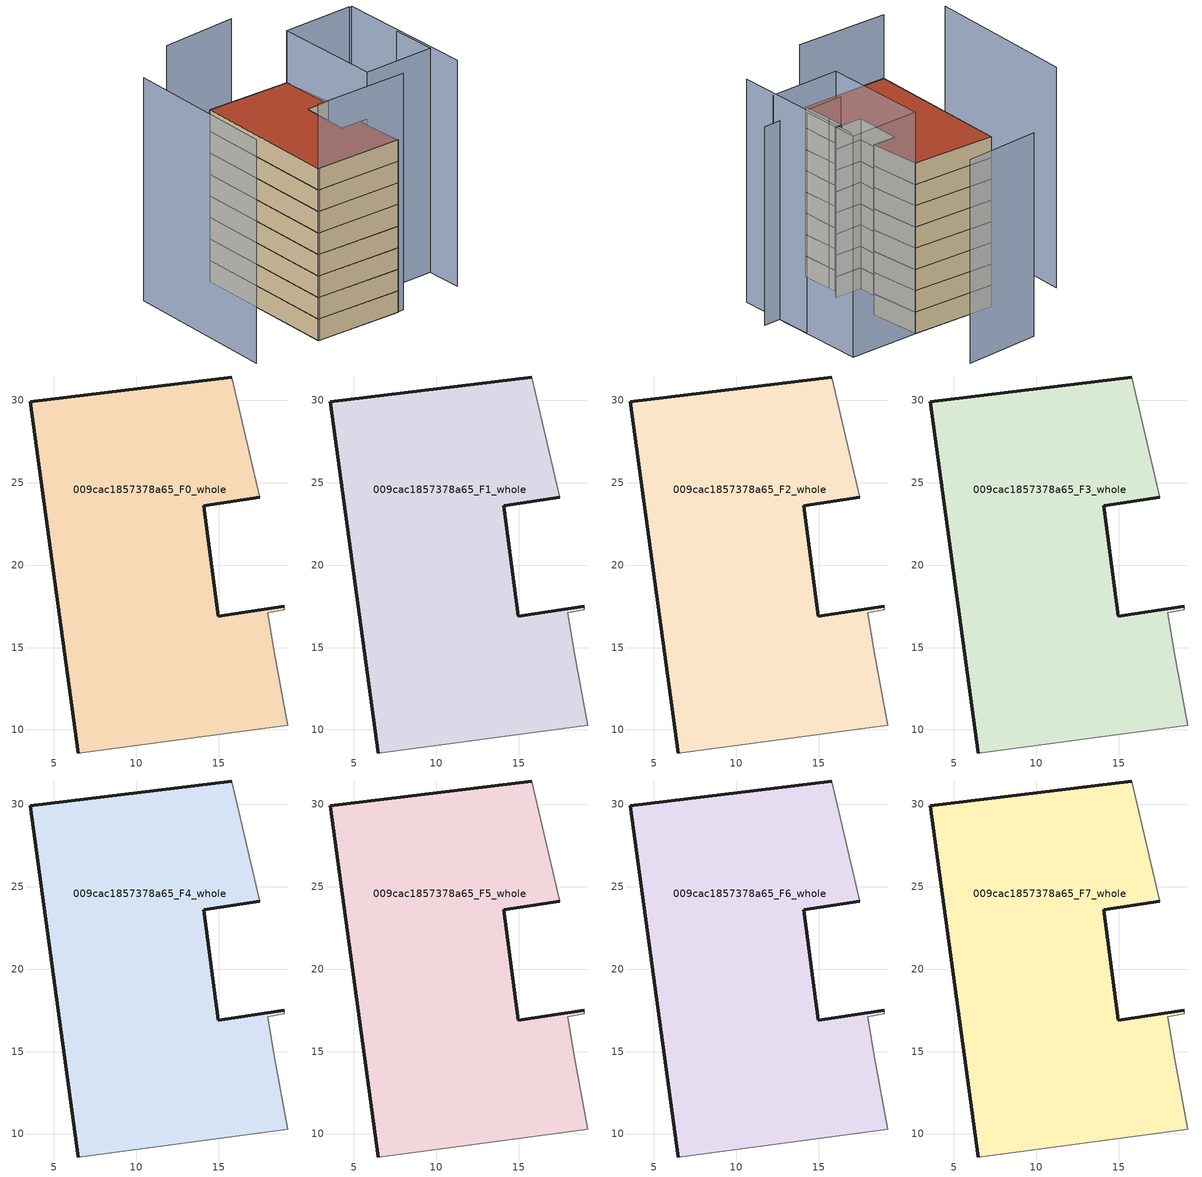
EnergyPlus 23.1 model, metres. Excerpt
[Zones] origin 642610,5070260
009cac1857378a65_F0_whole
 floor ground (EU_floor_Construction): 19.18,10.29 18.38,14.7 17.97,17.1 18.97,17.3 18.97,17.5 14.97,16.9 14.07,23.61 17.47,24.11 15.78,31.41 3.57,29.92 6.46,8.6 z0
 wall outside (EU_wall_Construction): 17.47,24.11 14.07,23.61 14.97,16.9 18.97,17.5 / 6.46,8.6 3.57,29.92 15.78,31.41 z0:3
 wall adiabatic (EU_wall_Construction): 15.78,31.41 17.47,24.11 / 18.97,17.5 18.97,17.3 17.97,17.1 18.38,14.7 19.18,10.29 6.46,8.6 z0:3
009cac1857378a65_F1_whole
 floor to 009cac1857378a65_F0_whole (EU_floor_Construction): 19.17,10.29 18.38,14.7 17.97,17.1 18.97,17.3 18.97,17.5 14.97,16.9 14.07,23.61 17.47,24.11 15.78,31.41 3.57,29.92 6.46,8.6 z3
 wall outside (EU_wall_Construction): 17.47,24.11 14.07,23.61 14.97,16.9 18.97,17.5 / 6.46,8.6 3.57,29.92 15.78,31.41 z3:6
 wall adiabatic (EU_wall_Construction): 15.78,31.41 17.47,24.11 / 18.97,17.5 18.97,17.3 17.97,17.1 18.38,14.7 19.18,10.29 6.46,8.6 z3:6
009cac1857378a65_F2_whole
 floor to 009cac1857378a65_F1_whole (EU_floor_Construction): 19.17,10.29 18.38,14.7 17.97,17.1 18.97,17.3 18.97,17.5 14.97,16.9 14.07,23.61 17.47,24.11 15.78,31.41 3.57,29.92 6.46,8.6 z6
 wall outside (EU_wall_Construction): 17.47,24.11 14.07,23.61 14.97,16.9 18.97,17.5 / 6.46,8.6 3.57,29.92 15.78,31.41 z6:9
 wall adiabatic (EU_wall_Construction): 15.78,31.41 17.47,24.11 / 18.97,17.5 18.97,17.3 17.97,17.1 18.38,14.7 19.18,10.29 6.46,8.6 z6:9
009cac1857378a65_F3_whole
 floor to 009cac1857378a65_F2_whole (EU_floor_Construction): 19.17,10.29 18.38,14.7 17.97,17.1 18.97,17.3 18.97,17.5 14.97,16.9 14.07,23.61 17.47,24.11 15.78,31.41 3.57,29.92 6.46,8.6 z9
 wall outside (EU_wall_Construction): 17.47,24.11 14.07,23.61 14.97,16.9 18.97,17.5 / 6.46,8.6 3.57,29.92 15.78,31.41 z9:12
 wall adiabatic (EU_wall_Construction): 15.78,31.41 17.47,24.11 / 18.97,17.5 18.97,17.3 17.97,17.1 18.38,14.7 19.18,10.29 6.46,8.6 z9:12
009cac1857378a65_F4_whole
 floor to 009cac1857378a65_F3_whole (EU_floor_Construction): 19.17,10.29 18.38,14.7 17.97,17.1 18.97,17.3 18.97,17.5 14.97,16.9 14.07,23.61 17.47,24.11 15.78,31.41 3.57,29.92 6.46,8.6 z12
 wall outside (EU_wall_Construction): 17.47,24.11 14.07,23.61 14.97,16.9 18.97,17.5 / 6.46,8.6 3.57,29.92 15.78,31.41 z12:15
 wall adiabatic (EU_wall_Construction): 15.78,31.41 17.47,24.11 / 18.97,17.5 18.97,17.3 17.97,17.1 18.38,14.7 19.18,10.29 6.46,8.6 z12:15
009cac1857378a65_F5_whole
 floor to 009cac1857378a65_F4_whole (EU_floor_Construction): 19.17,10.29 18.38,14.7 17.97,17.1 18.97,17.3 18.97,17.5 14.97,16.9 14.07,23.61 17.47,24.11 15.78,31.41 3.57,29.92 6.46,8.6 z15
 wall outside (EU_wall_Construction): 17.47,24.11 14.07,23.61 14.97,16.9 18.97,17.5 / 6.46,8.6 3.57,29.92 15.78,31.41 z15:18
 wall adiabatic (EU_wall_Construction): 15.78,31.41 17.47,24.11 / 18.97,17.5 18.97,17.3 17.97,17.1 18.38,14.7 19.18,10.29 6.46,8.6 z15:18
009cac1857378a65_F6_whole
 floor to 009cac1857378a65_F5_whole (EU_floor_Construction): 19.17,10.29 18.38,14.7 17.97,17.1 18.97,17.3 18.97,17.5 14.97,16.9 14.07,23.61 17.47,24.11 15.78,31.41 3.57,29.92 6.46,8.6 z18
 wall outside (EU_wall_Construction): 17.47,24.11 14.07,23.61 14.97,16.9 18.97,17.5 / 6.46,8.6 3.57,29.92 15.78,31.41 z18:21
 wall adiabatic (EU_wall_Construction): 15.78,31.41 17.47,24.11 / 18.97,17.5 18.97,17.3 17.97,17.1 18.38,14.7 19.18,10.29 6.46,8.6 z18:21
009cac1857378a65_F7_whole
 floor to 009cac1857378a65_F6_whole (EU_floor_Construction): 19.17,10.29 18.38,14.7 17.97,17.1 18.97,17.3 18.97,17.5 14.97,16.9 14.07,23.61 17.47,24.11 15.78,31.41 3.57,29.92 6.46,8.6 z21
 wall outside (EU_wall_Construction): 17.47,24.11 14.07,23.61 14.97,16.9 18.97,17.5 / 6.46,8.6 3.57,29.92 15.78,31.41 z21:24
 wall adiabatic (EU_wall_Construction): 15.78,31.41 17.47,24.11 / 18.97,17.5 18.97,17.3 17.97,17.1 18.38,14.7 19.18,10.29 6.46,8.6 z21:24
 roof outside (EU_roof_Construction): 15.78,31.41 17.47,24.11 14.07,23.61 14.97,16.9 18.97,17.5 18.97,17.3 17.97,17.1 18.38,14.7 19.18,10.29 6.46,8.6 3.57,29.92 z24
shading: 6.46,8.6 20.07,10.46 z0:33; 17.93,17.15 30.83,19.47 z0:28; 29.32,12.65 26.09,32.61 z0:31.5; 26.01,33.07 28.48,17.8 / 28.48,17.8 18.25,16.14 / 18.25,16.14 15.78,31.41 / 15.78,31.41 26.01,33.07 z0:31.2; -6.25,29.65 -3.44,7.3 z0:31.1; 14.28,42.22 3.44,39.95 z0:28.7
[Building]
EU S2 Campaign: North Axis=0; Terrain=City; Solar Distribution=FullExterior
[Site:Location]
Lyon-Bron: Latitude=45.75; Longitude=5; Time Zone=1; Elevation=198
[SizingPeriod:WeatherFileDays]
AnnualSizingPeriod: Begin Month=1; Begin Day of Month=1; End Month=12; End Day of Month=31; Day of Week for Start Day=Monday; Use Weather File Daylight Saving Period=No; Use Weather File Rain and Snow Indicators=No
[MATERIAL]
EU_InternalMass_Material: Roughness=MediumRough; Thickness=0.1; Conductivity=1; Density=1800; Specific Heat=900; Thermal Absorptance=0.9; Solar Absorptance=0.7; Visible Absorptance=0.7
[MATERIAL:NOMASS] Roughness=MediumRough; Thermal Absorptance=0.9; Solar Absorptance=0.7; Visible Absorptance=0.7
Name | Thermal Resistance
EU_wall_NoMass | 0.776494
EU_roof_NoMass | 0.486893
EU_floor_NoMass | 0.421597
[CONSTRUCTION]
EU_wall_Construction: EU_wall_NoMass
EU_roof_Construction: EU_roof_NoMass
EU_floor_Construction: EU_floor_NoMass
EU_InternalMass_Construction: EU_InternalMass_Material
[ZONE] Type=1; Multiplier=1; Ceiling Height=autocalculate; Floor Area=autocalculate; Part of Total Floor Area=Yes
Name | Volume
009cac1857378a65_F0_whole | 752.046
009cac1857378a65_F1_whole; 009cac1857378a65_F2_whole; 009cac1857378a65_F3_whole; 009cac1857378a65_F4_whole; 009cac1857378a65_F5_whole; 009cac1857378a65_F6_whole; 009cac1857378a65_F7_whole | 752.045
[INTERNALMASS] Construction=EU_InternalMass_Construction; Surface Area=250.682
Name | Zone or ZoneList
009cac1857378a65_F0_whole_EU_InternalMass | 009cac1857378a65_F0_whole
009cac1857378a65_F1_whole_EU_InternalMass | 009cac1857378a65_F1_whole
009cac1857378a65_F2_whole_EU_InternalMass | 009cac1857378a65_F2_whole
009cac1857378a65_F3_whole_EU_InternalMass | 009cac1857378a65_F3_whole
009cac1857378a65_F4_whole_EU_InternalMass | 009cac1857378a65_F4_whole
009cac1857378a65_F5_whole_EU_InternalMass | 009cac1857378a65_F5_whole
009cac1857378a65_F6_whole_EU_InternalMass | 009cac1857378a65_F6_whole
009cac1857378a65_F7_whole_EU_InternalMass | 009cac1857378a65_F7_whole
[OTHEREQUIPMENT] Fuel Type=Electricity; Design Level Calculation Method=Watts/Area; Power per Zone Floor Area=1; Fraction Latent=0; Fraction Radiant=0; Fraction Lost=0; Carbon Dioxide Generation Rate=0; EndUse Subcategory=EU_Step8_InternalGains
Name | Zone or ZoneList or Space or SpaceList | Schedule
EU_Step8_InternalGain_009cac1857378a65_F0_whole_f000 | 009cac1857378a65_F0_whole | EU_Step8_GainSchedule_009cac1857378a65_F0_whole_f000
EU_Step8_InternalGain_009cac1857378a65_F1_whole_f000 | 009cac1857378a65_F1_whole | EU_Step8_GainSchedule_009cac1857378a65_F1_whole_f000
EU_Step8_InternalGain_009cac1857378a65_F2_whole_f000 | 009cac1857378a65_F2_whole | EU_Step8_GainSchedule_009cac1857378a65_F2_whole_f000
EU_Step8_InternalGain_009cac1857378a65_F3_whole_f000 | 009cac1857378a65_F3_whole | EU_Step8_GainSchedule_009cac1857378a65_F3_whole_f000
EU_Step8_InternalGain_009cac1857378a65_F4_whole_f000 | 009cac1857378a65_F4_whole | EU_Step8_GainSchedule_009cac1857378a65_F4_whole_f000
EU_Step8_InternalGain_009cac1857378a65_F5_whole_f000 | 009cac1857378a65_F5_whole | EU_Step8_GainSchedule_009cac1857378a65_F5_whole_f000
EU_Step8_InternalGain_009cac1857378a65_F6_whole_f000 | 009cac1857378a65_F6_whole | EU_Step8_GainSchedule_009cac1857378a65_F6_whole_f000
EU_Step8_InternalGain_009cac1857378a65_F7_whole_f000 | 009cac1857378a65_F7_whole | EU_Step8_GainSchedule_009cac1857378a65_F7_whole_f000
[ZONEVENTILATION:DESIGNFLOWRATE] Schedule=EU_AlwaysOn; Design Flow Rate Calculation Method=AirChanges/Hour; Air Changes per Hour=0.693814; Ventilation Type=Natural; Fan Pressure Rise=0; Fan Total Efficiency=1; Constant Term Coefficient=1; Temperature Term Coefficient=0; Velocity Term Coefficient=0; Velocity Squared Term Coefficient=0; Minimum Indoor Temperature=-100; Maximum Indoor Temperature=100; Delta Temperature=-100; Minimum Outdoor Temperature=-100; Maximum Outdoor Temperature=100; Maximum Wind Speed=40
Name | Zone or ZoneList or Space or SpaceList
EU_ConstantAir_009cac1857378a65_F0_whole | 009cac1857378a65_F0_whole
EU_ConstantAir_009cac1857378a65_F1_whole | 009cac1857378a65_F1_whole
EU_ConstantAir_009cac1857378a65_F2_whole | 009cac1857378a65_F2_whole
EU_ConstantAir_009cac1857378a65_F3_whole | 009cac1857378a65_F3_whole
EU_ConstantAir_009cac1857378a65_F4_whole | 009cac1857378a65_F4_whole
EU_ConstantAir_009cac1857378a65_F5_whole | 009cac1857378a65_F5_whole
EU_ConstantAir_009cac1857378a65_F6_whole | 009cac1857378a65_F6_whole
EU_ConstantAir_009cac1857378a65_F7_whole | 009cac1857378a65_F7_whole
[HVACTEMPLATE:THERMOSTAT] Constant Heating Setpoint=20; Constant Cooling Setpoint=50
EU_HeatOnly_009cac1857378a65_F0_whole; EU_HeatOnly_009cac1857378a65_F1_whole; EU_HeatOnly_009cac1857378a65_F2_whole; EU_HeatOnly_009cac1857378a65_F3_whole; EU_HeatOnly_009cac1857378a65_F4_whole; EU_HeatOnly_009cac1857378a65_F5_whole; EU_HeatOnly_009cac1857378a65_F6_whole; EU_HeatOnly_009cac1857378a65_F7_whole
[HVACTEMPLATE:ZONE:IDEALLOADSAIRSYSTEM] System Availability Schedule=EU_AlwaysOn; Maximum Heating Supply Air Temperature=50; Minimum Cooling Supply Air Temperature=13; Maximum Heating Supply Air Humidity Ratio=0.0156; Minimum Cooling Supply Air Humidity Ratio=0.0077; Heating Limit=NoLimit; Cooling Limit=NoLimit; Heating Availability Schedule=EU_AlwaysOn; Cooling Availability Schedule=EU_CoolingOff; Dehumidification Control Type=ConstantSensibleHeatRatio; Cooling Sensible Heat Ratio=0.7; Dehumidification Setpoint=60; Humidification Control Type=None; Humidification Setpoint=30; Outdoor Air Method=None; Outdoor Air Flow Rate per Person=0.00944; Outdoor Air Flow Rate per Zone Floor Area=0; Outdoor Air Flow Rate per Zone=0; Demand Controlled Ventilation Type=None; Outdoor Air Economizer Type=NoEconomizer; Heat Recovery Type=None; Sensible Heat Recovery Effectiveness=0.7; Latent Heat Recovery Effectiveness=0.65
Name | Template Thermostat
009cac1857378a65_F0_whole | EU_HeatOnly_009cac1857378a65_F0_whole
009cac1857378a65_F1_whole | EU_HeatOnly_009cac1857378a65_F1_whole
009cac1857378a65_F2_whole | EU_HeatOnly_009cac1857378a65_F2_whole
009cac1857378a65_F3_whole | EU_HeatOnly_009cac1857378a65_F3_whole
009cac1857378a65_F4_whole | EU_HeatOnly_009cac1857378a65_F4_whole
009cac1857378a65_F5_whole | EU_HeatOnly_009cac1857378a65_F5_whole
009cac1857378a65_F6_whole | EU_HeatOnly_009cac1857378a65_F6_whole
009cac1857378a65_F7_whole | EU_HeatOnly_009cac1857378a65_F7_whole
[SIZING:ZONE] Zone Cooling Design Supply Air Temperature Input Method=SupplyAirTemperature; Zone Cooling Design Supply Air Temperature=13; Zone Heating Design Supply Air Temperature Input Method=SupplyAirTemperature; Zone Heating Design Supply Air Temperature=50; Zone Cooling Design Supply Air Humidity Ratio=0.008; Zone Heating Design Supply Air Humidity Ratio=0.008; Cooling Design Air Flow Method=DesignDay; Cooling Design Air Flow Rate=0; Cooling Minimum Air Flow per Zone Floor Area=0.000762; Cooling Minimum Air Flow=0; Cooling Minimum Air Flow Fraction=0.2; Heating Design Air Flow Method=DesignDay; Heating Design Air Flow Rate=0; Heating Maximum Air Flow per Zone Floor Area=0.002032; Heating Maximum Air Flow=0.141576; Heating Maximum Air Flow Fraction=0.3; Account for Dedicated Outdoor Air System=No; Dedicated Outdoor Air System Control Strategy=NeutralSupplyAir; Dedicated Outdoor Air Low Setpoint Temperature for Design=autosize; Dedicated Outdoor Air High Setpoint Temperature for Design=autosize; Zone Load Sizing Method=Sensible Load Only No Latent Load; Zone Latent Cooling Design Supply Air Humidity Ratio Input Method=HumidityRatioDifference; Zone Cooling Design Supply Air Humidity Ratio Difference=0.005; Zone Latent Heating Design Supply Air Humidity Ratio Input Method=HumidityRatioDifference; Zone Humidification Design Supply Air Humidity Ratio Difference=0.005
009cac1857378a65_F0_whole; 009cac1857378a65_F1_whole; 009cac1857378a65_F2_whole; 009cac1857378a65_F3_whole; 009cac1857378a65_F4_whole; 009cac1857378a65_F5_whole; 009cac1857378a65_F6_whole; 009cac1857378a65_F7_whole
[SCHEDULE:CONSTANT]
Name | Hourly Value
EU_AlwaysOn | 1
EU_CoolingOff | 0
[SCHEDULE:FILE] Column Number=1; Rows to Skip at Top=0; Number of Hours of Data=8760; Column Separator=Comma; Interpolate to Timestep=No; Minutes per Item=60; Adjust Schedule for Daylight Savings=Yes
Name | File
EU_Step8_GainSchedule_009cac1857378a65_F0_whole_f000 | ../../schedules/009cac1857378a65/009cac1857378a65_F0_whole_f000_gain.csv
EU_Step8_GainSchedule_009cac1857378a65_F1_whole_f000 | ../../schedules/009cac1857378a65/009cac1857378a65_F1_whole_f000_gain.csv
EU_Step8_GainSchedule_009cac1857378a65_F2_whole_f000 | ../../schedules/009cac1857378a65/009cac1857378a65_F2_whole_f000_gain.csv
EU_Step8_GainSchedule_009cac1857378a65_F3_whole_f000 | ../../schedules/009cac1857378a65/009cac1857378a65_F3_whole_f000_gain.csv
EU_Step8_GainSchedule_009cac1857378a65_F4_whole_f000 | ../../schedules/009cac1857378a65/009cac1857378a65_F4_whole_f000_gain.csv
EU_Step8_GainSchedule_009cac1857378a65_F5_whole_f000 | ../../schedules/009cac1857378a65/009cac1857378a65_F5_whole_f000_gain.csv
EU_Step8_GainSchedule_009cac1857378a65_F6_whole_f000 | ../../schedules/009cac1857378a65/009cac1857378a65_F6_whole_f000_gain.csv
EU_Step8_GainSchedule_009cac1857378a65_F7_whole_f000 | ../../schedules/009cac1857378a65/009cac1857378a65_F7_whole_f000_gain.csv
